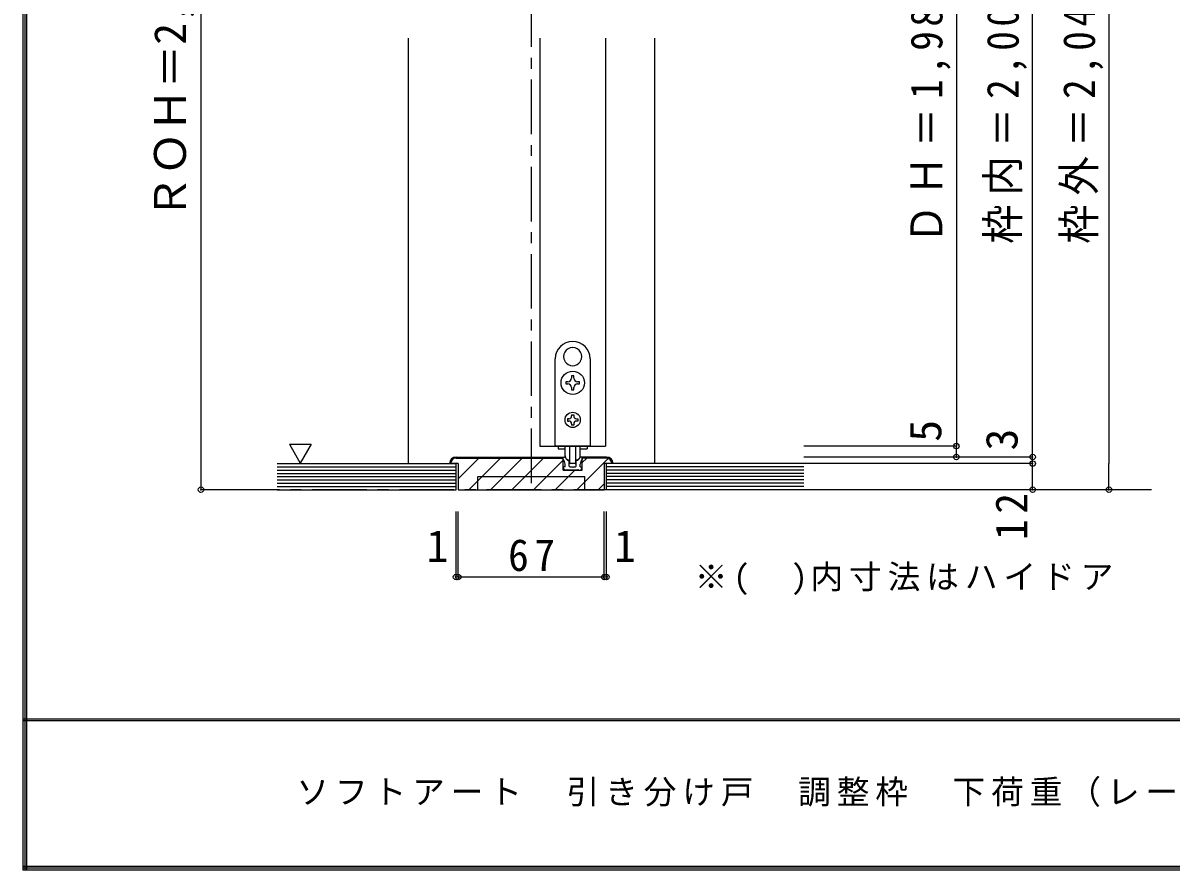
# Model space of a CAD drawing. Units: millimetres at full size, sheet at 1:5; details may follow other scales. Extents: x -973 to 977, y -718 to 696.
# Drawn here: x -973 to -447, y -701 to -313 of the extents above; entities that cross this region are included whole.
import ezdxf
from ezdxf.enums import TextEntityAlignment as Align

# ---------------------------------------------------------------- set-up
doc = ezdxf.new("R2010")
doc.units = ezdxf.units.MM
doc.header["$LTSCALE"] = 5
doc.header["$PDMODE"] = 32
doc.header["$PDSIZE"] = 2.5
doc.linetypes.add('CHAIN1', pattern=[8, 5, -1, 1, -1])
doc.linetypes.add('DASHED1', pattern=[1.8, 1.2, -0.6])
for name, color, linetype in [('0-1_通り芯', 4, 'CHAIN1'), ('0-3_仕上げ', 2, 'Continuous'), ('0-4_枠', 3, 'Continuous'), ('0-6_扉', 6, 'Continuous'), ('0-7_金物', 7, 'Continuous'), ('0-A_文字', 3, 'Continuous'), ('0-B_寸法', 7, 'Continuous'), ('0-C_ハッチ', 4, 'DASHED1'), ('F-1_枠', 6, 'Continuous'), ('F-A_文字', 7, 'Continuous')]:
    doc.layers.add(name, color=color, linetype=linetype)
doc.styles.add('ＭＳ ゴシック', font='')
doc.styles.get('ＭＳ ゴシック').set_extended_font_data('MS Gothic')

msp = doc.modelspace()

# ---------------------------------------------------------------- linework, layer by layer
at = {"layer": '0-1_通り芯'}
for p, q in [((-740.18, -18.5), (-740.18, -526.5)), ((-455.68, -526.5), (-893, -526.5))]:
    msp.add_line(p, q, dxfattribs=at)
at = {"layer": '0-3_仕上げ'}
for p, q in [((-856.68, -514.5), (-774.68, -514.5)), ((-774.68, -526.5), (-774.68, -514.5)), ((-774.68, -526.5), (-774.68, -514.5)), ((-705.68, -526.5), (-705.68, -514.5)), ((-705.68, -526.5), (-705.68, -514.5)), ((-615.18, -514.5), (-705.68, -514.5)), ((-856.68, -526.5), (-774.68, -526.5)), ((-615.18, -526.5), (-705.68, -526.5))]:
    msp.add_line(p, q, dxfattribs=at)
at = {"layer": '0-3_仕上げ', "color": 7}
for p, q in [((-856.68, -516), (-774.68, -516)), ((-615.18, -516), (-705.68, -516)), ((-856.68, -517.5), (-774.68, -517.5)), ((-856.68, -519), (-774.68, -519)), ((-856.68, -520.5), (-774.68, -520.5)), ((-615.18, -517.5), (-705.68, -517.5)), ((-615.18, -519), (-705.68, -519)), ((-615.18, -520.5), (-705.68, -520.5)), ((-856.68, -522), (-774.68, -522)), ((-856.68, -523.5), (-774.68, -523.5)), ((-856.68, -525), (-774.68, -525)), ((-615.18, -522), (-705.68, -522)), ((-615.18, -523.5), (-705.68, -523.5)), ((-615.18, -525), (-705.68, -525))]:
    msp.add_line(p, q, dxfattribs=at)
at = {"layer": '0-4_枠', "color": 4}
for p, q in [((-796.68, -319.5), (-796.68, -514.5)), ((-683.68, -319.5), (-683.68, -514.5))]:
    msp.add_line(p, q, dxfattribs=at)
at = {"layer": '0-4_枠'}
for p, q in [((-773.68, -514.5), (-777.68, -514.5)), ((-774.68, -511.5), (-725.58, -511.5)), ((-774.68, -512), (-725.58, -512)), ((-773.68, -514.5), (-773.68, -526.5)), ((-725.58, -517.5), (-725.58, -511.5)), ((-705.68, -511.5), (-716.78, -511.5)), ((-716.78, -517.5), (-716.78, -511.5)), ((-705.68, -512), (-716.78, -512)), ((-706.68, -514.5), (-706.68, -526.5)), ((-702.68, -514.5), (-706.68, -514.5)), ((-725.58, -517.5), (-716.78, -517.5)), ((-715.68, -526.5), (-715.68, -520.5)), ((-773.68, -526.5), (-706.68, -526.5))]:
    msp.add_line(p, q, dxfattribs=at)
msp.add_lwpolyline([(-764.68, -526.5), (-764.68, -520.5), (-715.68, -520.5)], dxfattribs=at)
for centre, radius, start, end in [((-774.68, -514.5), 3, 90, 180), ((-774.68, -514.5), 2.5, 90.0008, 180), ((-705.68, -514.5), 3, 0, 90), ((-705.68, -514.5), 2.5, 0, 90)]:
    msp.add_arc(centre, radius, start, end, dxfattribs=at)
at = {"layer": '0-6_扉'}
for p, q in [((-736.18, -319.5), (-736.18, -506.5)), ((-706.18, -319.5), (-706.18, -506.5)), ((-736.18, -506.5), (-706.18, -506.5))]:
    msp.add_line(p, q, dxfattribs=at)
at = {"layer": '0-7_金物'}
for p, q in [((-721.279, -461.351), (-721.18, -461.45)), ((-721.081, -461.351), (-721.18, -461.45)), ((-724.823, -467.489), (-724.688, -467.525)), ((-724.724, -467.66), (-724.688, -467.525)), ((-717.538, -467.489), (-717.673, -467.525)), ((-717.637, -467.66), (-717.673, -467.525)), ((-724.33, -477), (-724.33, -478)), ((-723.38, -477), (-724.33, -477)), ((-724.33, -478), (-723.38, -478)), ((-720.68, -475.3), (-720.68, -474.35)), ((-721.68, -479.7), (-721.68, -480.65)), ((-721.68, -480.65), (-720.68, -480.65)), ((-720.68, -480.65), (-720.68, -479.7)), ((-723.58, -494), (-723.58, -495)), ((-722.98, -494), (-723.58, -494)), ((-723.58, -495), (-722.98, -495)), ((-721.68, -492.1), (-721.68, -492.7)), ((-721.68, -492.1), (-720.68, -492.1)), ((-720.68, -492.1), (-720.68, -492.7)), ((-719.38, -494), (-718.78, -494)), ((-718.78, -495), (-719.38, -495)), ((-718.78, -494), (-718.78, -495)), ((-721.68, -496.3), (-721.68, -496.9)), ((-720.68, -496.9), (-721.68, -496.9)), ((-720.68, -496.3), (-720.68, -496.9)), ((-727.78, -506.5), (-727.78, -507.7)), ((-727.78, -507.7), (-724.648, -507.7)), ((-724.68, -510.921), (-724.68, -506.5)), ((-722.68, -506.5), (-722.68, -514.121)), ((-719.68, -514.121), (-719.68, -506.5)), ((-717.713, -507.7), (-714.58, -507.7)), ((-717.68, -510.921), (-717.68, -506.5)), ((-714.58, -506.5), (-714.58, -507.7)), ((-724.68, -516), (-725.28, -516)), ((-723.518, -512.912), (-724.784, -511.647)), ((-724.68, -516), (-724.68, -514.736)), ((-723.306, -513), (-722.98, -513)), ((-722.78, -515.7), (-722.78, -513.2)), ((-722.48, -516), (-721.48, -516)), ((-719.98, -514.421), (-722.38, -514.421)), ((-721.48, -516), (-721.18, -516.3)), ((-721.18, -516.3), (-720.88, -516)), ((-720.88, -516), (-719.88, -516)), ((-719.58, -515.7), (-719.58, -513.2)), ((-719.055, -513), (-719.38, -513)), ((-718.842, -512.912), (-717.577, -511.647)), ((-717.68, -516), (-717.68, -514.736)), ((-717.68, -516), (-717.08, -516)), ((-716.68, -511.5), (-717.223, -511.5)), ((-716.68, -512.5), (-716.68, -511.5)), ((-718.88, -517.5), (-723.48, -517.5)), ((-718.68, -517.3), (-718.88, -517.5)), ((-718.48, -517.5), (-718.68, -517.3)), ((-718.48, -517.5), (-717.38, -517.5)), ((-717.38, -517.5), (-716.894, -516.274))]:
    msp.add_line(p, q, dxfattribs=at)
for points in [[(-713.18, -466.5), (-713.18, -506.5), (-729.18, -506.5), (-729.18, -466.5)], [(-720.68, -474.35), (-721.68, -474.35), (-721.68, -475.3)], [(-718.98, -478), (-718.03, -478), (-718.03, -477), (-718.98, -477)], [(-725.68, -512.5), (-725.68, -511.5), (-725.137, -511.5)], [(-723.88, -517.5), (-724.98, -517.5), (-725.466, -516.274)], [(-723.88, -517.5), (-723.68, -517.3), (-723.48, -517.5)]]:
    msp.add_lwpolyline(points, dxfattribs=at)
for centre, radius in [((-721.18, -477.5), 5.35), ((-721.18, -494.5), 3.5)]:
    msp.add_circle(centre, radius, dxfattribs=at)
for centre, radius, start, end in [((-721.18, -466.5), 8, 0, 180), ((-721.18, -465.5), 4.15, 91.3645, 208.6355), ((-721.18, -465.5), 4.15, 331.3645, 88.6355), ((-721.18, -465.5), 4.15, 211.3645, 328.6355), ((-723.38, -475.3), 1.7, 270, 0), ((-723.38, -479.7), 1.7, 0, 90), ((-718.98, -475.3), 1.7, 180, 270), ((-718.98, -479.7), 1.7, 90, 180), ((-722.98, -492.7), 1.3, 270, 0), ((-722.98, -496.3), 1.3, 0, 90), ((-719.38, -492.7), 1.3, 180, 270), ((-719.38, -496.3), 1.3, 90, 180), ((-727.68, -514.736), 3, 0, 48.19), ((-725.28, -516.2), 0.2, 90, 201.616), ((-725.137, -512), 0.5, 45, 90), ((-722.68, -510.921), 2, 180, 264.78409), ((-723.306, -512.7), 0.3, 225, 270), ((-722.98, -513.2), 0.2, 0, 90), ((-722.88, -513.112), 0.2, 0, 84.78409), ((-722.48, -515.7), 0.3, 180, 270), ((-722.38, -514.121), 0.3, 180, 270), ((-719.98, -514.121), 0.3, 270, 0), ((-719.88, -515.7), 0.3, 270, 0), ((-719.48, -513.112), 0.2, 95.21591, 180), ((-719.38, -513.2), 0.2, 90, 180), ((-719.68, -510.921), 2, 275.21591, 0), ((-719.055, -512.7), 0.3, 270, 315), ((-714.68, -514.736), 3, 131.81, 180), ((-717.223, -512), 0.5, 90, 135), ((-717.08, -516.2), 0.2, 338.384, 90)]:
    msp.add_arc(centre, radius, start, end, dxfattribs=at)
at = {"layer": '0-A_文字', "color": 7}
msp.add_line((-851.116, -505.686), (-846.116, -514.347), dxfattribs=at)
msp.add_lwpolyline([(-851.116, -505.686), (-841.116, -505.686), (-846.116, -514.347)], dxfattribs=at)
at = {"layer": '0-B_寸法', "color": 4}
for p, q in [((-510.18, -526.5), (-510.18, -76.5)), ((-475.18, -76.5), (-475.18, -514.5)), ((-545.18, -106.5), (-545.18, -506.5)), ((-545.18, -506.5), (-615.18, -506.5)), ((-545.18, -511.5), (-545.18, -506.5)), ((-510.18, -511.5), (-615.18, -511.5)), ((-545.18, -511.5), (-615.18, -511.5)), ((-510.18, -514.5), (-615.18, -514.5)), ((-475.18, -526.5), (-475.18, -514.5)), ((-856.68, -526.5), (-891.68, -526.5)), ((-475.18, -526.5), (-615.18, -526.5)), ((-774.68, -566.5), (-774.68, -536.5)), ((-773.68, -566.5), (-773.68, -536.5)), ((-774.68, -566.5), (-773.68, -566.5))]:
    msp.add_line(p, q, dxfattribs=at)
for points in [[(-856.68, -68.5), (-891.68, -68.5), (-891.68, -526.5)], [(-773.68, -566.5), (-706.68, -566.5), (-706.68, -536.5)], [(-706.68, -566.5), (-705.68, -566.5), (-705.68, -536.5)]]:
    msp.add_lwpolyline(points, dxfattribs=at)
at = {"layer": '0-B_寸法'}
for p in [(-545.18, -506.5), (-545.18, -511.5), (-510.18, -511.5), (-510.18, -514.5), (-891.68, -526.5), (-510.18, -526.5), (-475.18, -526.5), (-774.68, -566.5), (-773.68, -566.5), (-706.68, -566.5), (-705.68, -566.5)]:
    msp.add_point(p, dxfattribs=at)
at = {"layer": '0-C_ハッチ', "linetype": 'Continuous'}
for p, q in [((-773.68, -521.463), (-764.217, -512)), ((-768.818, -526.5), (-754.318, -512)), ((-758.918, -526.5), (-744.418, -512)), ((-749.019, -526.5), (-734.519, -512)), ((-739.119, -526.5), (-725.58, -512.961)), ((-719.32, -526.5), (-704.934, -512.114)), ((-716.78, -514.061), (-714.72, -512)), ((-729.22, -526.5), (-720.22, -517.5)), ((-709.421, -526.5), (-706.68, -523.76))]:
    msp.add_line(p, q, dxfattribs=at)
at = {"layer": 'F-1_枠'}
for p, q in [((-973.347, 695.833), (-973.347, -700.833)), ((-972.514, 695.833), (-972.514, -700.833)), ((-971.68, 695.833), (-971.68, -700.833)), ((976.653, -631.667), (-973.347, -631.667)), ((976.653, -632.5), (-973.347, -632.5)), ((976.653, -699.167), (-973.347, -699.167)), ((976.653, -700), (-973.347, -700)), ((976.653, -700.833), (-973.347, -700.833))]:
    msp.add_line(p, q, dxfattribs=at)

# ---------------------------------------------------------------- texts
at = {"layer": '0-A_文字', "color": 7, "insert": (-665.18, -574.806), "char_height": 11, "attachment_point": 7, "style": 'ＭＳ ゴシック'}
msp.add_mtext('\\T1.18;※(\u3000)内寸法はハイドア', dxfattribs=at)
at = {"layer": '0-B_寸法', "style": 'ＭＳ ゴシック'}
for s, p in [('ＲＯＨ＝2,055 (2,255)', (-894.18, -402.5)), ('5', (-547.68, -504.5)), ('3', (-512.68, -508.5))]:
    msp.add_text(s, height=14.66, rotation=90, dxfattribs=at).set_placement(p, align=Align.BOTTOM_LEFT)
for p in [(-788.18, -564), (-702.18, -564)]:
    msp.add_text('1', height=14.66, dxfattribs=at).set_placement(p, align=Align.BOTTOM_LEFT)
at = {"layer": '0-B_寸法', "char_height": 14.66, "attachment_point": 7, "rotation": 90, "style": 'ＭＳ ゴシック'}
for s, insert in [('\\T1.23;\\W0.9;ＤＨ＝1,983\\~(2,183)', (-547.68, -413.75)), ('\\T1.23;\\W0.9;枠内＝2,002\\~(2,202)', (-512.68, -413.75)), ('\\T1.23;\\W0.9;枠外＝2,047\\~(2,247)', (-477.68, -413.75)), ('\\T1.27;\\W0.95;12', (-512.68, -549.544))]:
    msp.add_mtext(s, dxfattribs=dict(at, insert=insert))
at = {"layer": '0-B_寸法', "insert": (-750.805, -564), "char_height": 14.66, "attachment_point": 7, "style": 'ＭＳ ゴシック'}
msp.add_mtext('\\T1.27;\\W0.95;67', dxfattribs=at)
at = {"layer": 'F-A_文字', "insert": (-847.938, -673.333), "char_height": 11, "attachment_point": 7, "style": 'ＭＳ ゴシック'}
msp.add_mtext('\\T1.18;ソフトアート\u3000引き分け戸\u3000調整枠\u3000下荷重（レールタイプ）ドアＨ共通\u3000枠外Ｗ3,234', dxfattribs=at)

doc.saveas('drawing.dxf')
